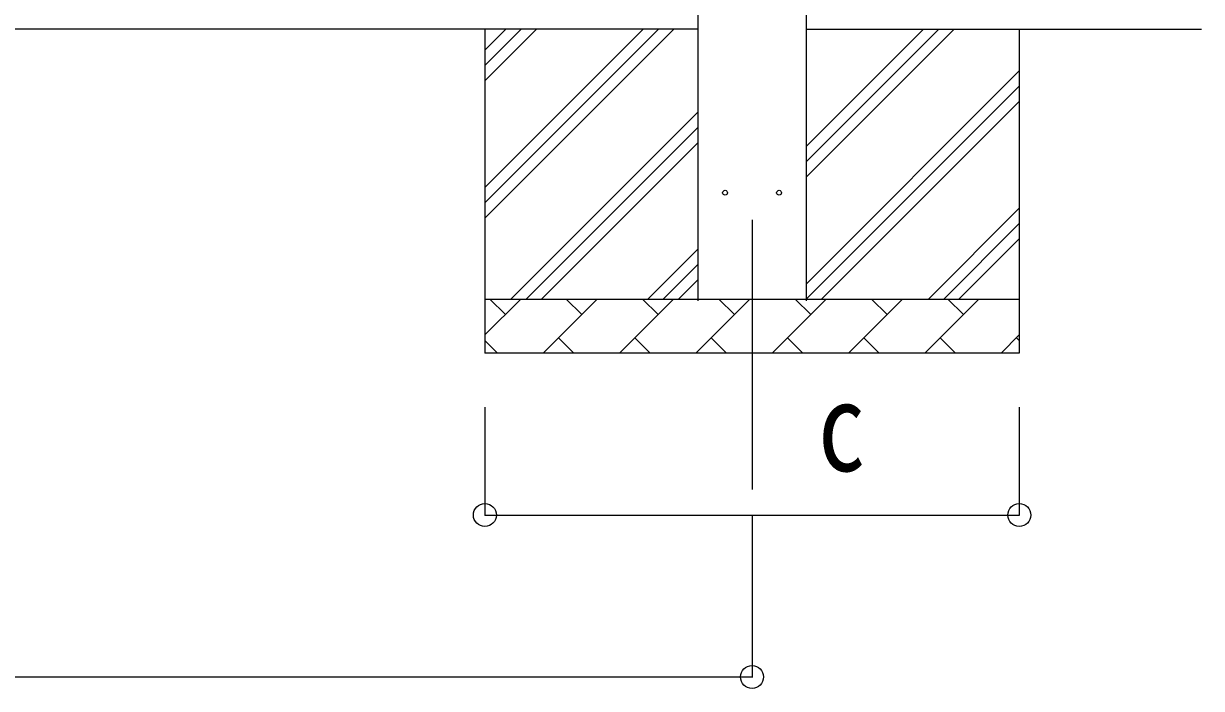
# Model space of a CAD drawing. Units: millimetres, scale not verified. Extents: x -21025 to 21025, y -14850 to 14850.
# Drawn here: x -11041 to -8859, y -957 to 275 of the extents above; entities that cross this region are included whole.
import ezdxf
from ezdxf.enums import TextEntityAlignment as Align

# ---------------------------------------------------------------- set-up
doc = ezdxf.new("R2010")
doc.units = ezdxf.units.MM
doc.header["$LTSCALE"] = 60
for name, color, linetype in [('0-4_YKK_12', 2, 'Continuous'), ('0-5_YKK_13', 4, 'Continuous'), ('0-6_YKK_A1', 4, 'Continuous'), ('0-7_YKK_D', 6, 'Continuous')]:
    doc.layers.add(name, color=color, linetype=linetype)
doc.styles.add('ＭＳ ゴシック', font='')
doc.styles.get('ＭＳ ゴシック').set_extended_font_data('MS Gothic')

msp = doc.modelspace()

# ---------------------------------------------------------------- linework, layer by layer
at = {"layer": '0-4_YKK_12'}
msp.add_line((-9691.4, -88.56), (-9691.4, -588.56), dxfattribs=at)
at = {"layer": '0-5_YKK_13'}
for centre in [(-9741.4, -38.56), (-9641.4, -38.56)]:
    msp.add_circle(centre, 4.5, dxfattribs=at)
at = {"layer": '0-6_YKK_A1'}
for p, q in [((-9791.4, -238.56), (-9791.4, 2550.44)), ((-9591.4, 2550.44), (-9591.4, -238.56)), ((-9791.4, 264.44), (-17365.4, 264.44)), ((-10186.4, 264.44), (-10186.4, -335.56)), ((-10186.4, -85.61), (-9836.35, 264.44)), ((-10186.4, -57.33), (-9864.63, 264.44)), ((-10186.4, -29.04), (-9892.92, 264.44)), ((-10186.4, 168.95), (-10090.91, 264.44)), ((-10186.4, 197.23), (-10119.19, 264.44)), ((-10186.4, 225.51), (-10147.48, 264.44)), ((-9591.4, -9.73), (-9317.23, 264.44)), ((-9591.4, 46.84), (-9373.8, 264.44)), ((-9591.4, 18.55), (-9345.52, 264.44)), ((-9591.4, 264.44), (-8858.9, 264.44)), ((-9196.4, 264.44), (-9196.4, -335.56)), ((-9591.4, -207.72), (-9196.4, 187.28)), ((-9590.96, -235.56), (-9196.4, 159)), ((-10138.36, -235.56), (-9791.4, 111.4)), ((-9562.68, -235.56), (-9196.4, 130.71)), ((-10110.08, -235.56), (-9791.4, 83.11)), ((-10081.79, -235.56), (-9791.4, 54.83)), ((-9364.69, -235.56), (-9196.4, -67.28)), ((-9336.4, -235.56), (-9196.4, -95.56)), ((-9308.12, -235.56), (-9196.4, -123.85)), ((-9884.3, -235.56), (-9791.4, -142.66)), ((-9856.02, -235.56), (-9791.4, -170.95)), ((-9827.73, -235.56), (-9791.4, -199.23)), ((-10186.4, -235.56), (-9196.4, -235.56)), ((-10186.4, -302.03), (-10119.93, -235.56)), ((-10148.48, -264.12), (-10177.04, -235.56)), ((-10078.51, -335.56), (-9978.51, -235.56)), ((-10007.06, -264.12), (-10035.61, -235.56)), ((-9937.09, -335.56), (-9837.09, -235.56)), ((-9865.64, -264.12), (-9894.19, -235.56)), ((-9795.67, -335.56), (-9695.67, -235.56)), ((-9724.22, -264.12), (-9752.77, -235.56)), ((-9654.24, -335.56), (-9554.24, -235.56)), ((-9582.8, -264.12), (-9611.35, -235.56)), ((-9512.82, -335.56), (-9412.82, -235.56)), ((-9441.38, -264.12), (-9469.93, -235.56)), ((-9371.4, -335.56), (-9271.4, -235.56)), ((-9299.95, -264.12), (-9328.51, -235.56)), ((-9229.98, -335.56), (-9196.4, -301.98)), ((-10186.4, -311.98), (-10162.82, -335.56)), ((-10049.95, -307.01), (-10021.4, -335.56)), ((-9908.53, -307.01), (-9879.98, -335.56)), ((-9767.11, -307.01), (-9738.56, -335.56)), ((-9625.69, -307.01), (-9597.14, -335.56)), ((-9484.27, -307.01), (-9455.72, -335.56)), ((-9342.85, -307.01), (-9314.29, -335.56)), ((-9201.43, -307.01), (-9196.4, -312.03)), ((-9196.4, -335.56), (-10186.4, -335.56))]:
    msp.add_line(p, q, dxfattribs=at)
at = {"layer": '0-7_YKK_D'}
for p, q in [((-10186.4, -435.56), (-10186.4, -636.56)), ((-9196.4, -435.56), (-9196.4, -636.56)), ((-10186.4, -635.56), (-9196.4, -635.56)), ((-9691.4, -636.56), (-9691.4, -936.56)), ((-17427.9, -935.56), (-9691.4, -935.56))]:
    msp.add_line(p, q, dxfattribs=at)
for centre in [(-10186.4, -635.56), (-9196.4, -635.56), (-9691.4, -935.56)]:
    msp.add_circle(centre, 21.25, dxfattribs=at)

# ---------------------------------------------------------------- texts
at = {"layer": '0-7_YKK_D', "style": 'ＭＳ ゴシック', "width": 0.8}
msp.add_text('c', height=165, dxfattribs=at).set_placement((-9570.11, -603.56), align=Align.BOTTOM_LEFT)

doc.saveas('drawing.dxf')
